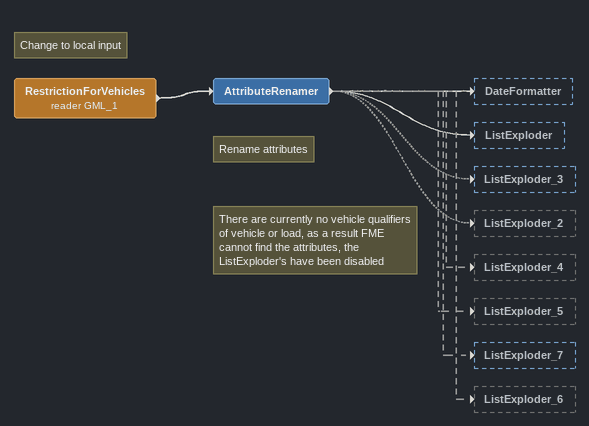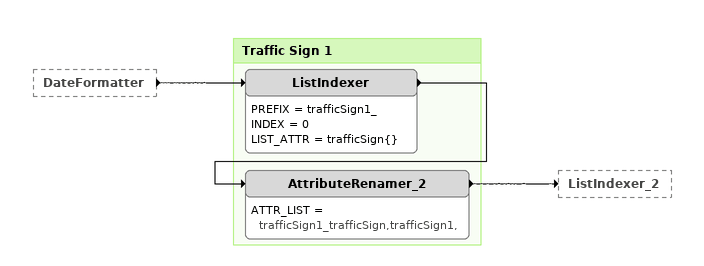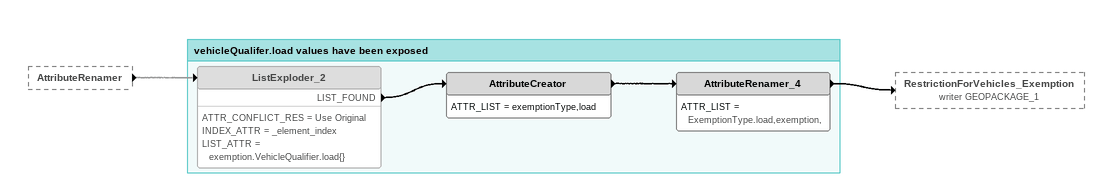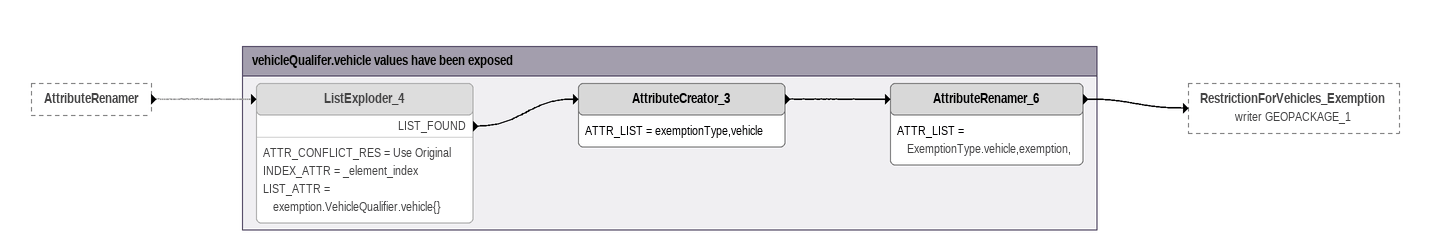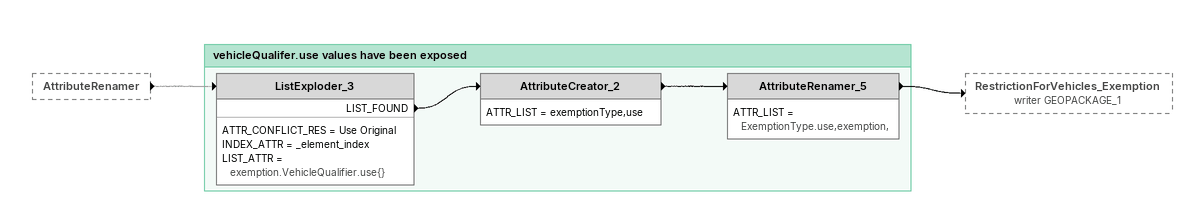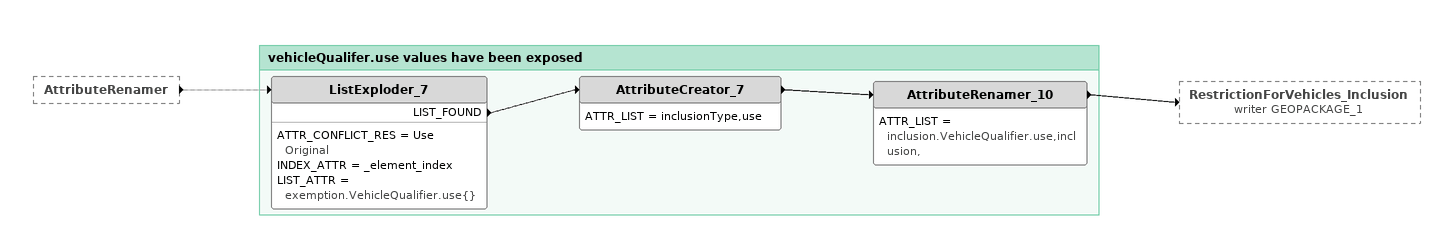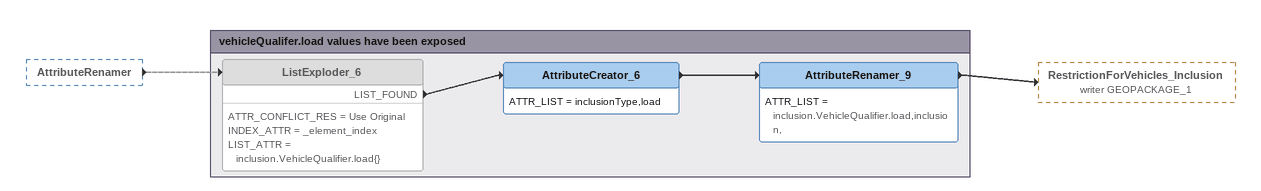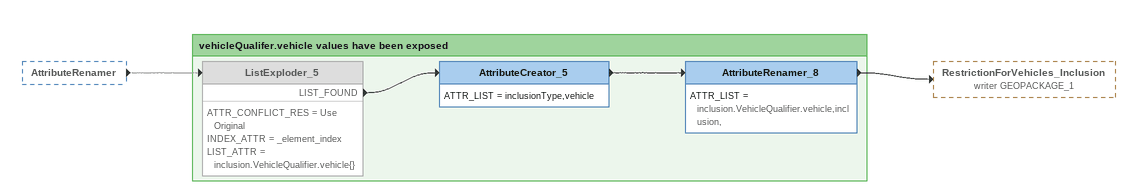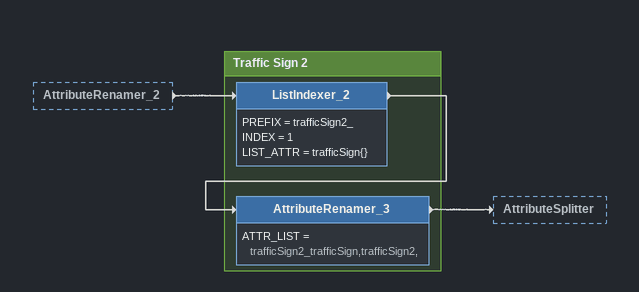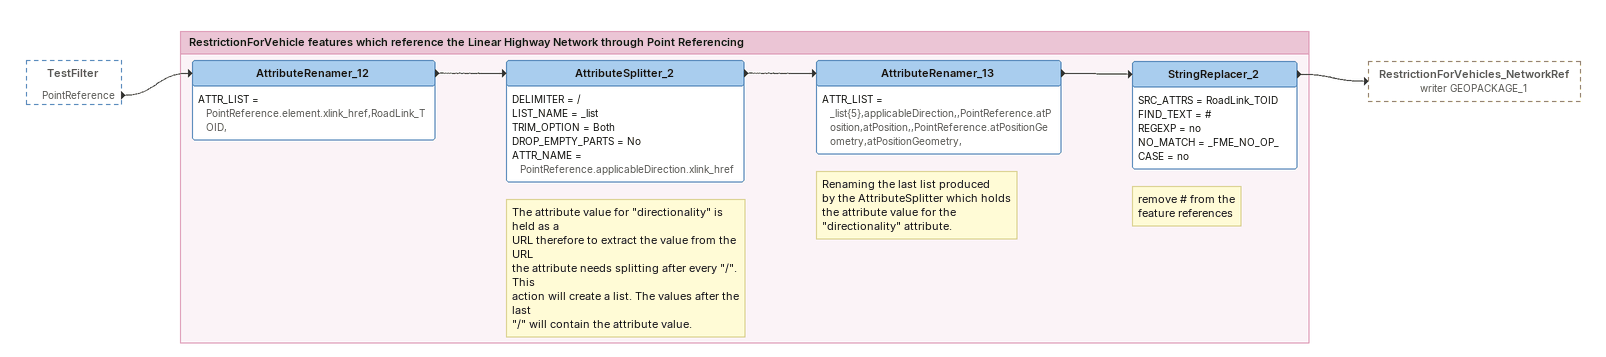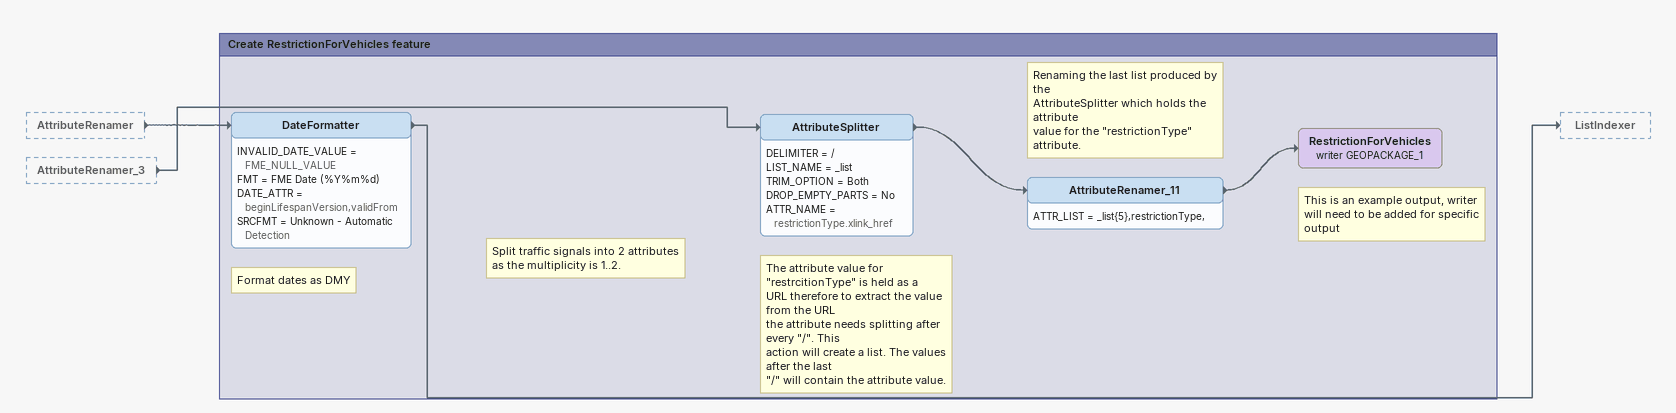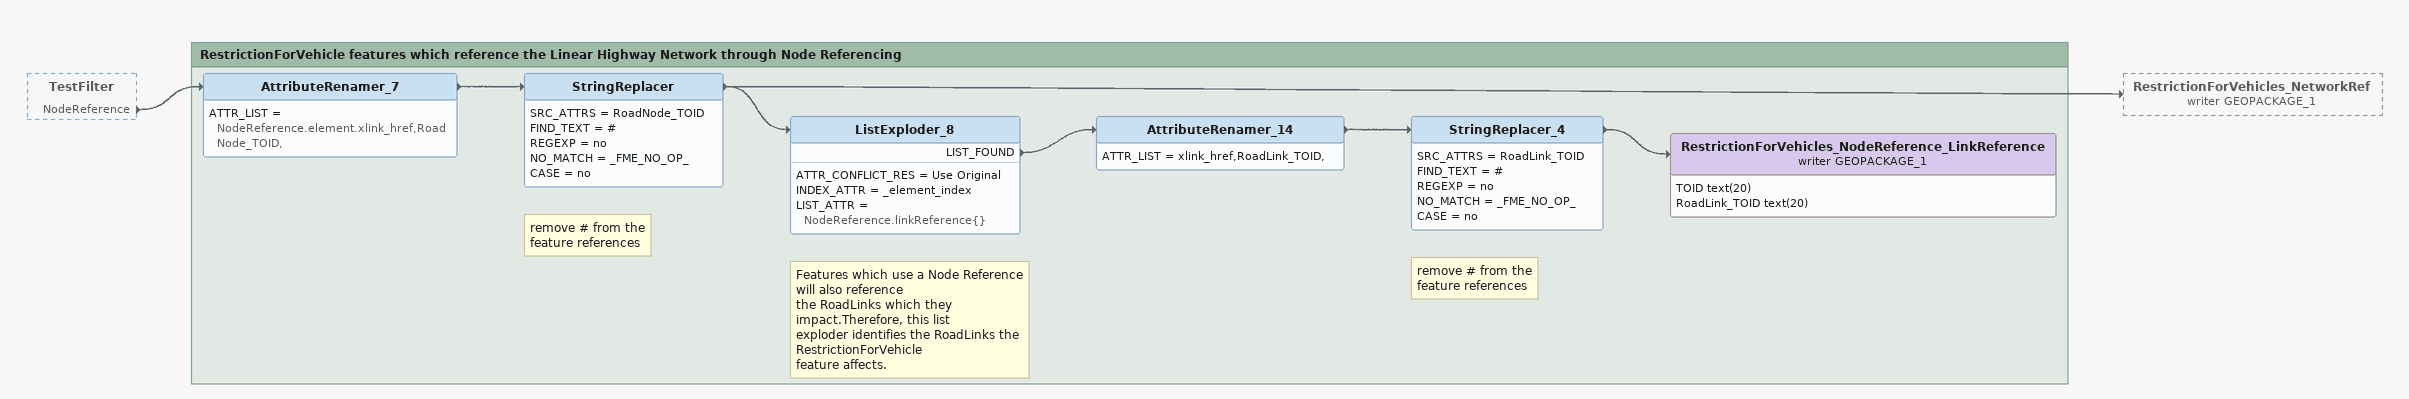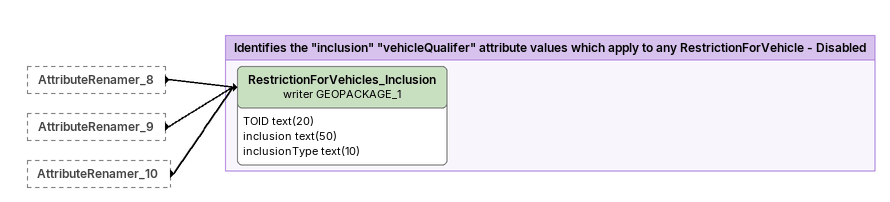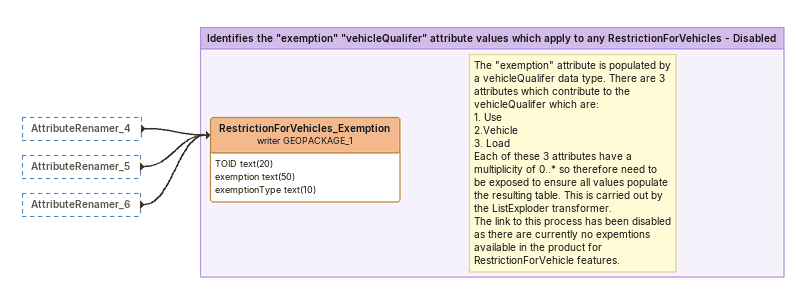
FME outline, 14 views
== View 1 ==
Note: Change to local input
RestrictionForVehicles (reader GML_1)
    -> AttributeRenamer
Note: There are currently no vehicle qualifiers of vehicle or load, as a result FME cannot find the attributes, the ListExploder's have been disabled
Note: Rename attributes
AttributeRenamer
    -> DateFormatter
    -> ListExploder
    -> ListExploder_3 [off]
    -> ListExploder_2 [off]
    -> ListExploder_4 [off]
    -> ListExploder_5 [off]
    -> ListExploder_7 [off]
    -> ListExploder_6 [off]

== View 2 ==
DateFormatter [outside]
    -> ListIndexer

Bookmark: Traffic Sign 1
ListIndexer
    PREFIX = trafficSign1_
    INDEX = 0
    LIST_ATTR = trafficSign{}
    -> AttributeRenamer_2
AttributeRenamer_2
    ATTR_LIST = trafficSign1_trafficSign,trafficSign1,
    -> ListIndexer_2

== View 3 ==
AttributeRenamer [outside]
    -> ListExploder_2 [off]

Bookmark: vehicleQualifer.load values have been exposed
ListExploder_2 [off]
    ATTR_CONFLICT_RES = Use Original
    INDEX_ATTR = _element_index
    LIST_ATTR = exemption.VehicleQualifier.load{}
    LIST_FOUND -> AttributeCreator
AttributeCreator
    ATTR_LIST = exemptionType,load
    -> AttributeRenamer_4
AttributeRenamer_4
    ATTR_LIST = ExemptionType.load,exemption,
    -> RestrictionForVehicles_Exemption (writer GEOPACKAGE_1)

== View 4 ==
AttributeRenamer [outside]
    -> ListExploder_4 [off]

Bookmark: vehicleQualifer.vehicle values have been exposed
ListExploder_4 [off]
    ATTR_CONFLICT_RES = Use Original
    INDEX_ATTR = _element_index
    LIST_ATTR = exemption.VehicleQualifier.vehicle{}
    LIST_FOUND -> AttributeCreator_3
AttributeCreator_3
    ATTR_LIST = exemptionType,vehicle
    -> AttributeRenamer_6
AttributeRenamer_6
    ATTR_LIST = ExemptionType.vehicle,exemption,
    -> RestrictionForVehicles_Exemption (writer GEOPACKAGE_1)

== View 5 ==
AttributeRenamer [outside]
    -> ListExploder_3 [off]

Bookmark: vehicleQualifer.use values have been exposed
ListExploder_3
    ATTR_CONFLICT_RES = Use Original
    INDEX_ATTR = _element_index
    LIST_ATTR = exemption.VehicleQualifier.use{}
    LIST_FOUND -> AttributeCreator_2
AttributeCreator_2
    ATTR_LIST = exemptionType,use
    -> AttributeRenamer_5
AttributeRenamer_5
    ATTR_LIST = ExemptionType.use,exemption,
    -> RestrictionForVehicles_Exemption (writer GEOPACKAGE_1)

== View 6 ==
AttributeRenamer [outside]
    -> ListExploder_7 [off]

Bookmark: vehicleQualifer.use values have been exposed
ListExploder_7
    ATTR_CONFLICT_RES = Use Original
    INDEX_ATTR = _element_index
    LIST_ATTR = exemption.VehicleQualifier.use{}
    LIST_FOUND -> AttributeCreator_7
AttributeCreator_7
    ATTR_LIST = inclusionType,use
    -> AttributeRenamer_10
AttributeRenamer_10
    ATTR_LIST = inclusion.VehicleQualifier.use,inclusion,
    -> RestrictionForVehicles_Inclusion (writer GEOPACKAGE_1)

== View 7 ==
AttributeRenamer [outside]
    -> ListExploder_6 [off]

Bookmark: vehicleQualifer.load values have been exposed
ListExploder_6 [off]
    ATTR_CONFLICT_RES = Use Original
    INDEX_ATTR = _element_index
    LIST_ATTR = inclusion.VehicleQualifier.load{}
    LIST_FOUND -> AttributeCreator_6
AttributeCreator_6
    ATTR_LIST = inclusionType,load
    -> AttributeRenamer_9
AttributeRenamer_9
    ATTR_LIST = inclusion.VehicleQualifier.load,inclusion,
    -> RestrictionForVehicles_Inclusion (writer GEOPACKAGE_1)

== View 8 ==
AttributeRenamer [outside]
    -> ListExploder_5 [off]

Bookmark: vehicleQualifer.vehicle values have been exposed
ListExploder_5 [off]
    ATTR_CONFLICT_RES = Use Original
    INDEX_ATTR = _element_index
    LIST_ATTR = inclusion.VehicleQualifier.vehicle{}
    LIST_FOUND -> AttributeCreator_5
AttributeCreator_5
    ATTR_LIST = inclusionType,vehicle
    -> AttributeRenamer_8
AttributeRenamer_8
    ATTR_LIST = inclusion.VehicleQualifier.vehicle,inclusion,
    -> RestrictionForVehicles_Inclusion (writer GEOPACKAGE_1)

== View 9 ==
AttributeRenamer_2 [outside]
    -> ListIndexer_2

Bookmark: Traffic Sign 2
ListIndexer_2
    PREFIX = trafficSign2_
    INDEX = 1
    LIST_ATTR = trafficSign{}
    -> AttributeRenamer_3
AttributeRenamer_3
    ATTR_LIST = trafficSign2_trafficSign,trafficSign2,
    -> AttributeSplitter

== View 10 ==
TestFilter [outside]
    PointReference -> AttributeRenamer_12

Bookmark: RestrictionForVehicle features which reference the Linear Highway Network through Point Referencing
AttributeRenamer_12
    ATTR_LIST = PointReference.element.xlink_href,RoadLink_TOID,
    -> AttributeSplitter_2
Note: The attribute value for "directionality" is held as a / URL therefore to extract the value from the URL / the attribute needs splitting after every "/". This / action will create a list. The values after the last / "/" will contain the attribute value.
AttributeSplitter_2
    DELIMITER = /
    LIST_NAME = _list
    TRIM_OPTION = Both
    DROP_EMPTY_PARTS = No
    ATTR_NAME = PointReference.applicableDirection.xlink_href
    -> AttributeRenamer_13
Note: Renaming the last list produced / by the AttributeSplitter which holds / the attribute value for the / "directionality" attribute.
AttributeRenamer_13
    ATTR_LIST = _list{5},applicableDirection,,PointReference.atPosition,atPosition,,PointReference.atPositionGeometry,atPositionGeometry,
    -> StringReplacer_2
Note: remove # from the / feature references
StringReplacer_2
    SRC_ATTRS = RoadLink_TOID
    FIND_TEXT = #
    REGEXP = no
    NO_MATCH = _FME_NO_OP_
    CASE = no
    -> RestrictionForVehicles_NetworkRef (writer GEOPACKAGE_1)

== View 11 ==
AttributeRenamer [outside]
    -> DateFormatter
AttributeRenamer_3 [outside]
    -> AttributeSplitter

Bookmark: Create RestrictionForVehicles feature
Note: Format dates as DMY
Note: Split traffic signals into 2 attributes as the multiplicity is 1..2.
DateFormatter
    INVALID_DATE_VALUE = FME_NULL_VALUE
    FMT = FME Date (%Y%m%d)
    DATE_ATTR = beginLifespanVersion,validFrom
    SRCFMT = Unknown - Automatic Detection
    -> ListIndexer
Note: The attribute value for "restrcitionType" is held as a / URL therefore to extract the value from the URL / the attribute needs splitting after every "/". This / action will create a list. The values after the last / "/" will contain the attribute value.
AttributeSplitter
    DELIMITER = /
    LIST_NAME = _list
    TRIM_OPTION = Both
    DROP_EMPTY_PARTS = No
    ATTR_NAME = restrictionType.xlink_href
    -> AttributeRenamer_11
Note: Renaming the last list produced by the / AttributeSplitter which holds the attribute / value for the "restrictionType" attribute.
AttributeRenamer_11
    ATTR_LIST = _list{5},restrictionType,
    -> RestrictionForVehicles (writer GEOPACKAGE_1)
Note: This is an example output, writer will need to be added for specific output
RestrictionForVehicles (writer GEOPACKAGE_1)

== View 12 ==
TestFilter [outside]
    NodeReference -> AttributeRenamer_7

Bookmark: RestrictionForVehicle features which reference the Linear Highway Network through Node Referencing
AttributeRenamer_7
    ATTR_LIST = NodeReference.element.xlink_href,RoadNode_TOID,
    -> StringReplacer
Note: remove # from the / feature references
StringReplacer
    SRC_ATTRS = RoadNode_TOID
    FIND_TEXT = #
    REGEXP = no
    NO_MATCH = _FME_NO_OP_
    CASE = no
    -> ListExploder_8
    -> RestrictionForVehicles_NetworkRef (writer GEOPACKAGE_1)
Note: Features which use a Node Reference will also reference / the RoadLinks which they impact.Therefore, this list / exploder identifies the RoadLinks the RestrictionForVehicle / feature affects.
ListExploder_8
    ATTR_CONFLICT_RES = Use Original
    INDEX_ATTR = _element_index
    LIST_ATTR = NodeReference.linkReference{}
    LIST_FOUND -> AttributeRenamer_14
AttributeRenamer_14
    ATTR_LIST = xlink_href,RoadLink_TOID,
    -> StringReplacer_4
Note: remove # from the / feature references
StringReplacer_4
    SRC_ATTRS = RoadLink_TOID
    FIND_TEXT = #
    REGEXP = no
    NO_MATCH = _FME_NO_OP_
    CASE = no
    -> RestrictionForVehicles_NodeReference_LinkReference (writer GEOPACKAGE_1)
RestrictionForVehicles_NodeReference_LinkReference (writer GEOPACKAGE_1)
    attributes: TOID text(20), RoadLink_TOID text(20)

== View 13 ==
AttributeRenamer_8 [outside]
    -> RestrictionForVehicles_Inclusion (writer GEOPACKAGE_1)
AttributeRenamer_9 [outside]
    -> RestrictionForVehicles_Inclusion (writer GEOPACKAGE_1)
AttributeRenamer_10 [outside]
    -> RestrictionForVehicles_Inclusion (writer GEOPACKAGE_1)

Bookmark: Identifies the "inclusion" "vehicleQualifer" attribute values which apply to any RestrictionForVehicle - Disabled
RestrictionForVehicles_Inclusion (writer GEOPACKAGE_1)
    attributes: TOID text(20), inclusion text(50), inclusionType text(10)

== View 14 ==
AttributeRenamer_4 [outside]
    -> RestrictionForVehicles_Exemption (writer GEOPACKAGE_1)
AttributeRenamer_5 [outside]
    -> RestrictionForVehicles_Exemption (writer GEOPACKAGE_1)
AttributeRenamer_6 [outside]
    -> RestrictionForVehicles_Exemption (writer GEOPACKAGE_1)

Bookmark: Identifies the "exemption" "vehicleQualifer" attribute values which apply to any RestrictionForVehicles - Disabled
Note: The "exemption" attribute is populated by a vehicleQualifer data type. There are 3 attributes which contribute to the vehicleQualifer which are: / 1. Use / 2.Vehicle / 3. Load / Each of these 3 attributes have a multiplicity of 0..* so therefore need to be exposed to ensure all values populate the resulting table. This is carried out by the ListExploder transformer. / The link to this process has been disabled as there are currently no expemtions available in the product for RestrictionForVehicle features.
RestrictionForVehicles_Exemption (writer GEOPACKAGE_1)
    attributes: TOID text(20), exemption text(50), exemptionType text(10)
